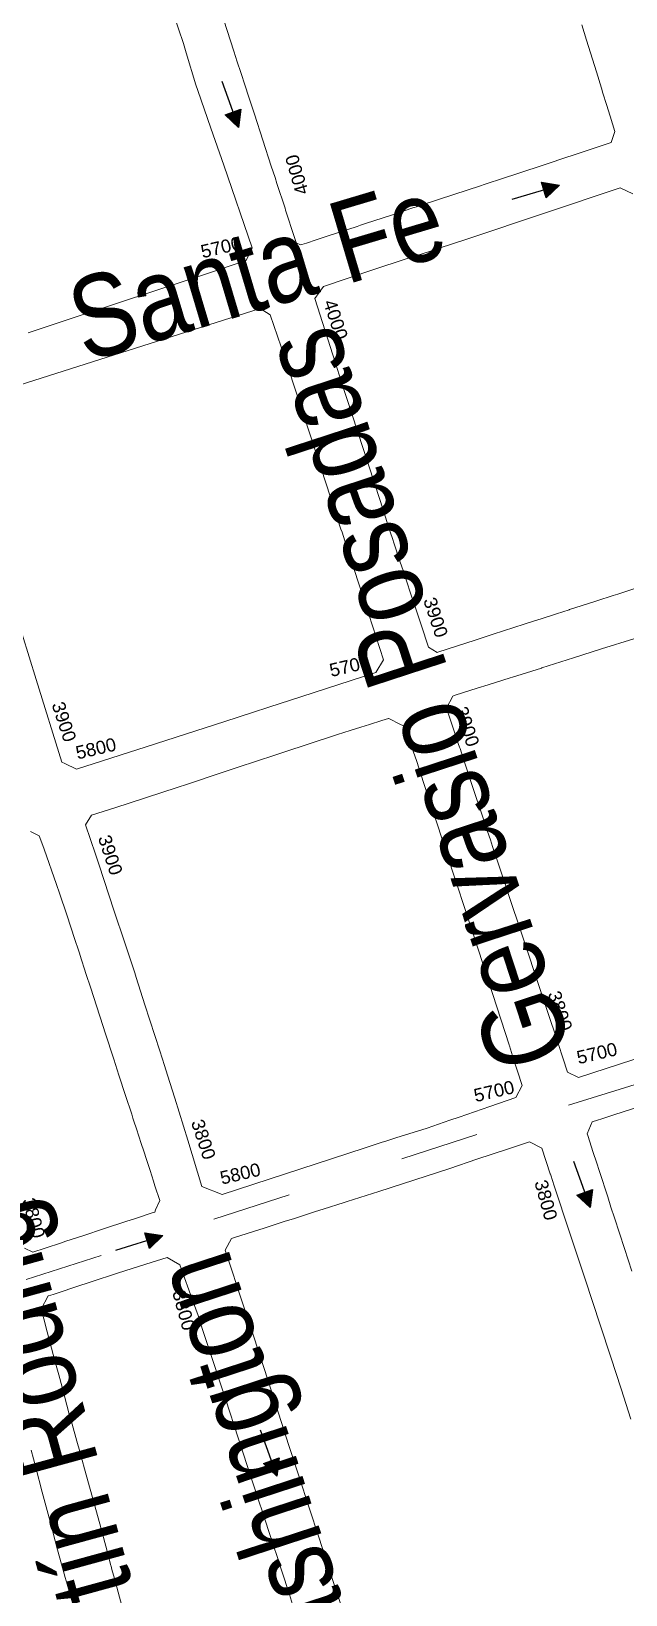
# Model space of a CAD drawing. Header units: millimetres. Extents: x 11558 to 23675, y 49449 to 61482.
# Drawn here: x 15199.6 to 15380.4, y 57527.7 to 58003.4 of the extents above; entities that cross this region are included whole.
import ezdxf

# ---------------------------------------------------------------- set-up
doc = ezdxf.new("R2010")
doc.units = ezdxf.units.MM
doc.linetypes.add('ACAD_ISO03W100', pattern=[30, 12, -18])
for name, color, linetype in [('0. plano base - nombres calles', 22, 'Continuous'), ('0. Plano Base - PLANO', 254, 'Continuous'), ('0. Plano base - sentido calles', 253, 'Continuous'), ('0.BARRIOS - DIVISIÓN', 12, 'ACAD_ISO03W100'), ('7. puesta en valor CC la lucila', 212, 'Continuous'), ('numeración', 7, 'Continuous')]:
    doc.layers.add(name, color=color, linetype=linetype)
doc.layers.get('7. puesta en valor CC la lucila').off()
doc.styles.get("Standard").update_dxf_attribs({"font": 'arial.ttf'})

# ---------------------------------------------------------------- blocks, each defined once
blk = doc.blocks.new('MANZANAS')
at = {"layer": '0. Plano Base - PLANO', "color": 0, "linetype": 'Continuous', "lineweight": 5}
for points in [[(5634052.26, 6179707.5), (5634055.72, 6179704), (5634062.77, 6179696.86), (5634066.41, 6179693.19), (5634067.52, 6179692.06), (5634070.07, 6179689.48), (5634072.68, 6179686.84), (5634076.16, 6179683.31), (5634076.67, 6179679.82), (5634071.07, 6179674.09), (5634068.15, 6179671.09), (5634066.54, 6179669.44), (5634062.36, 6179665.15), (5634055.35, 6179657.96), (5634052.82, 6179655.36), (5634048.27, 6179650.7), (5634047.43, 6179649.84), (5634041.5, 6179643.75), (5634034.38, 6179636.46), (5634033.15, 6179635.2), (5634032.62, 6179634.65), (5634032.55, 6179634.58), (5634027.54, 6179629.44), (5634025.47, 6179627.31), (5634021.97, 6179623.73), (5634020.65, 6179622.37), (5634020.27, 6179621.98), (5634019.87, 6179621.57), (5634013.37, 6179614.91), (5634011.16, 6179612.64), (5634010.75, 6179612.22), (5634008.54, 6179609.95), (5634007.55, 6179608.94), (5634007.52, 6179608.9), (5634007.25, 6179608.63), (5634005.74, 6179608.6), (5634005.66, 6179608.68), (5634005.45, 6179608.89), (5634004.51, 6179609.81), (5633998.28, 6179615.94), (5633997.88, 6179616.34), (5633992.23, 6179621.9), (5633990.89, 6179623.22), (5633988.24, 6179625.83), (5633976.4, 6179637.48), (5633972.99, 6179640.83), (5633969.24, 6179644.53), (5633967.58, 6179646.16), (5633966.89, 6179646.84), (5633964.45, 6179649.24), (5633962.02, 6179651.63), (5633954.96, 6179658.58)], [(5633876.66, 6179636.22), (5633894.03, 6179653.86), (5633914.51, 6179674.64), (5633918.08, 6179674.63), (5633918.19, 6179674.52), (5633930.23, 6179663.02), (5633947.39, 6179646.61), (5633949.41, 6179644.53), (5633956.48, 6179637.2), (5633957.85, 6179635.91), (5633966.59, 6179627.62), (5633975.3, 6179619.36), (5633994.62, 6179601.05), (5633994.7, 6179596.74), (5633990.94, 6179592.88), (5633986.95, 6179588.79), (5633975.23, 6179576.75), (5633955.19, 6179556.17), (5633945.98, 6179546.72)], [(5634149.04, 6179566.15), (5634141.84, 6179558.86), (5634140.78, 6179557.78), (5634137.13, 6179554.09), (5634134.98, 6179551.91), (5634131, 6179547.88), (5634130.86, 6179547.74), (5634128.03, 6179544.88), (5634124.62, 6179541.42), (5634122.9, 6179539.68), (5634120.76, 6179537.52), (5634113.85, 6179530.52), (5634109.76, 6179526.37), (5634101.41, 6179517.92), (5634101.25, 6179517.76), (5634098.2, 6179517.96), (5634093.06, 6179522.96), (5634088.26, 6179527.62), (5634085.75, 6179530.06), (5634080.56, 6179535.1), (5634078.62, 6179536.99), (5634073.96, 6179541.51), (5634073.67, 6179541.8), (5634071.42, 6179543.99), (5634064.3, 6179550.99), (5634037.28, 6179577.57), (5634033.19, 6179581.59), (5634018.56, 6179596.17), (5634019.24, 6179600.66), (5634030.42, 6179612.26), (5634037.46, 6179619.43), (5634042.67, 6179624.73), (5634044.49, 6179626.57), (5634044.88, 6179626.97), (5634051.47, 6179633.76), (5634085.5, 6179668.85), (5634089.67, 6179669.05)], [(5633937.59, 6179518), (5634005.22, 6179585.82), (5634008.81, 6179585.5), (5634018.73, 6179576.04), (5634020.93, 6179573.91), (5634032.27, 6179562.81), (5634039.5, 6179555.72), (5634047.91, 6179547.46), (5634058.01, 6179537.54), (5634058.72, 6179536.84), (5634061.64, 6179533.97), (5634065.42, 6179530.26), (5634072.28, 6179523.52), (5634087.83, 6179508.25), (5634087.57, 6179503.72), (5634070.66, 6179486.6), (5634063.51, 6179479.35), (5634059.86, 6179475.66), (5634053.64, 6179469.36), (5634035.98, 6179451.48), (5634020.31, 6179435.6), (5634016.37, 6179435.54), (5634015.39, 6179435.52), (5633996.84, 6179454.21), (5633986.68, 6179464.45)], [(5634214.43, 6179438.41), (5634199.03, 6179422.79), (5634195.36, 6179422.68), (5634185.7, 6179432.06), (5634183.92, 6179433.79), (5634177.03, 6179440.48), (5634174.23, 6179443.2), (5634166.36, 6179450.84), (5634165.24, 6179451.93), (5634152.9, 6179463.91), (5634152.72, 6179464.09), (5634143.42, 6179473.12), (5634141.94, 6179474.56), (5634140.02, 6179476.42), (5634139.87, 6179476.57), (5634139.34, 6179477.08), (5634139.12, 6179477.3), (5634131.04, 6179485.14), (5634123.12, 6179492.83), (5634120.93, 6179494.96), (5634120.6, 6179495.28), (5634119.74, 6179496.12), (5634115.72, 6179500.02), (5634111.64, 6179503.98), (5634111.59, 6179508.16), (5634112.09, 6179508.66), (5634117.11, 6179513.68), (5634119.58, 6179516.15), (5634124.52, 6179521.09), (5634125.08, 6179521.65), (5634131.58, 6179528.15), (5634131.7, 6179528.27), (5634138.85, 6179535.42), (5634145.14, 6179541.72), (5634152.39, 6179548.97)], [(5634240.63, 6179377.93), (5634235.44, 6179383.04), (5634228.48, 6179389.89), (5634225.98, 6179392.34), (5634223.65, 6179394.64), (5634217.87, 6179400.33), (5634215.75, 6179402.41), (5634213.54, 6179404.59), (5634209.66, 6179408.4), (5634209.25, 6179408.81), (5634209.05, 6179411.44), (5634208.95, 6179412.72), (5634210.12, 6179413.9), (5634211.08, 6179414.87), (5634214.02, 6179417.84), (5634221.08, 6179424.98)], [(5634016.64, 6179412.34), (5634018.47, 6179412.38), (5634019.63, 6179412.41), (5634019.98, 6179412.08), (5634022.79, 6179409.45), (5634031.12, 6179401.68), (5634033.14, 6179399.8), (5634038.17, 6179394.96), (5634043.78, 6179389.43), (5634046.23, 6179387.02), (5634046.47, 6179386.78), (5634047.13, 6179386.13), (5634047.21, 6179386.06), (5634051.73, 6179381.6), (5634054.68, 6179378.7), (5634061.23, 6179372.25), (5634063.6, 6179369.91), (5634065.04, 6179368.49), (5634071.06, 6179362.56), (5634074.68, 6179358.99), (5634079.35, 6179354.4), (5634083.63, 6179350.19), (5634084.49, 6179349.34), (5634087.61, 6179346.26), (5634087.89, 6179345.98), (5634091, 6179342.92), (5634091.35, 6179342.58), (5634094.59, 6179339.39), (5634096.47, 6179337.54), (5634098.89, 6179335.15), (5634099.95, 6179334.11), (5634103.3, 6179330.81), (5634103.51, 6179327.7), (5634103.56, 6179327.03), (5634103, 6179326.46), (5634099.25, 6179322.62), (5634098.08, 6179321.42), (5634097.32, 6179320.64), (5634092.12, 6179315.31), (5634087.66, 6179310.75), (5634083.67, 6179306.65), (5634082.68, 6179305.64), (5634079.04, 6179301.91), (5634076.31, 6179299.12), (5634073.47, 6179298.99)], [(5634211.57, 6179244.45), (5634200.76, 6179254.99), (5634193.63, 6179262.02), (5634186.48, 6179269.06), (5634179.69, 6179275.76), (5634172.53, 6179282.81), (5634165.18, 6179290.06), (5634158.06, 6179297.08), (5634147.35, 6179307.61), (5634144.81, 6179310.09), (5634136.78, 6179317.97), (5634133.47, 6179321.21), (5634127.92, 6179326.66), (5634128.01, 6179330.66), (5634129.14, 6179331.79), (5634129.82, 6179332.48), (5634132.9, 6179335.59), (5634135.36, 6179338.06), (5634139.84, 6179342.59), (5634142.16, 6179344.92), (5634146.86, 6179349.66), (5634148.63, 6179351.45), (5634153.29, 6179356.15), (5634153.97, 6179356.83), (5634161.1, 6179364.02), (5634177.02, 6179380.17), (5634183.09, 6179386.43), (5634190.13, 6179393.71), (5634194.86, 6179398.59), (5634199.01, 6179398.56), (5634204.93, 6179392.8), (5634205.01, 6179392.72), (5634205.25, 6179392.49), (5634207.67, 6179390.14), (5634218.32, 6179379.8), (5634229.18, 6179369.23), (5634239.61, 6179358.98), (5634246.98, 6179351.74), (5634254.19, 6179344.66), (5634261.13, 6179337.84)], [(5634149.89, 6179216.03), (5634144.06, 6179222.41), (5634142.13, 6179224.52), (5634141.46, 6179225.25), (5634141.34, 6179225.39), (5634138.24, 6179228.78), (5634132.46, 6179235.11), (5634120.63, 6179247.83), (5634116.93, 6179251.8), (5634114.66, 6179254.23), (5634110.97, 6179258.17), (5634108.85, 6179260.46), (5634103.08, 6179266.76), (5634100.49, 6179269.59), (5634098.51, 6179271.75), (5634097.2, 6179273.18), (5634091.32, 6179279.61), (5634088.57, 6179282.61), (5634086.48, 6179284.89), (5634086.51, 6179289.43), (5634086.62, 6179289.47), (5634087.67, 6179290.53), (5634089.01, 6179291.91), (5634092.73, 6179295.7), (5634096.23, 6179299.28), (5634102.07, 6179305.25), (5634108.47, 6179311.67), (5634113.31, 6179316.48), (5634117.68, 6179316.31), (5634126.78, 6179307.9), (5634129.77, 6179305.14), (5634132.96, 6179302.01), (5634135.23, 6179299.8), (5634137.97, 6179297.11), (5634146.77, 6179288.5), (5634149.08, 6179286.24), (5634157.77, 6179277.73), (5634159.9, 6179275.65), (5634165.46, 6179270.21), (5634171.31, 6179264.48), (5634175.62, 6179260.25), (5634175.88, 6179260), (5634176.61, 6179259.28), (5634182.21, 6179253.78), (5634185.12, 6179250.91), (5634187.99, 6179248.09), (5634193.53, 6179242.65), (5634195.82, 6179240.4)], [(5634103.6, 6179245.34), (5634107.27, 6179241.32), (5634112.5, 6179235.58), (5634118.73, 6179228.73), (5634124.7, 6179222.19), (5634127.78, 6179218.89), (5634130.68, 6179215.8), (5634132.16, 6179214.22), (5634136.64, 6179209.44)]]:
    blk.add_lwpolyline(points, dxfattribs=at)
blk.add_lwpolyline([(5634119.27, 6179341.2), (5634112.64, 6179340.51), (5634102.38, 6179351.04), (5634093.03, 6179360.63), (5634087.81, 6179365.8), (5634085.62, 6179367.98), (5634082.33, 6179371.23), (5634071.83, 6179381.63), (5634065.63, 6179387.77), (5634064.61, 6179388.78), (5634057.49, 6179395.77), (5634050.41, 6179402.65), (5634039.64, 6179413.12), (5634037.32, 6179415.38), (5634030.56, 6179421.86), (5634030.85, 6179425.32), (5634036.05, 6179430.61), (5634050.05, 6179444.85), (5634052.35, 6179447.2), (5634055.22, 6179450.14), (5634057.21, 6179452.18), (5634063.68, 6179458.82), (5634071.87, 6179467.22), (5634074.56, 6179469.98), (5634078.9, 6179474.43), (5634085.91, 6179481.62), (5634088.75, 6179484.49), (5634091.14, 6179486.91), (5634093.05, 6179488.8), (5634095.9, 6179491.63), (5634097.37, 6179493.09), (5634097.46, 6179493.09), (5634101.44, 6179493.17), (5634102.78, 6179493.2), (5634108.89, 6179487.52), (5634110.83, 6179485.65), (5634116.1, 6179480.46), (5634121.54, 6179475.13), (5634128.77, 6179468.05), (5634136.34, 6179460.63), (5634140.46, 6179456.59), (5634143.07, 6179454.03), (5634150.24, 6179446.99), (5634157.41, 6179439.92), (5634159.81, 6179437.55), (5634164.26, 6179433.16), (5634175.68, 6179421.89), (5634175.83, 6179421.75), (5634175.95, 6179421.62), (5634178.24, 6179419.36), (5634184.96, 6179412.73), (5634184.9, 6179408.61), (5634179.17, 6179402.53), (5634172.36, 6179395.31), (5634170.35, 6179393.18), (5634165.29, 6179387.84), (5634158.19, 6179380.88), (5634155.93, 6179378.58), (5634155.12, 6179377.75), (5634151.76, 6179374.32), (5634151.31, 6179373.86), (5634143.79, 6179366.2)], close=True, dxfattribs=at)

msp = doc.modelspace()

# ---------------------------------------------------------------- hatches: boundary and pattern name
at = {"layer": '0. Plano base - sentido calles', "linetype": 'Continuous', "lineweight": 25, "ltscale": 2, "true_color": 0x1a1a1a}
h = msp.add_hatch(color=250, dxfattribs=at)
h.dxf.hatch_style = 1
h.paths.add_polyline_path([(15262.66, 57974.16), (15263.31, 57979.71), (15260.96, 57978.86)])
h.paths.add_polyline_path([(15262.66, 57974.16), (15260.96, 57978.86), (15258.61, 57978)])
h = msp.add_hatch(color=250, dxfattribs=at)
h.dxf.hatch_style = 1
h.paths.add_polyline_path([(15360.25, 57956.57), (15354.75, 57957.55), (15355.46, 57955.15)])
h.paths.add_polyline_path([(15360.25, 57956.57), (15355.46, 57955.15), (15356.17, 57952.75)])
h = msp.add_hatch(color=250, dxfattribs=at)
h.dxf.hatch_style = 1
h.paths.add_polyline_path([(15369.62, 57645.45), (15370.26, 57651), (15367.92, 57650.15)])
h.paths.add_polyline_path([(15369.62, 57645.45), (15367.92, 57650.15), (15365.57, 57649.3)])
h = msp.add_hatch(color=250, dxfattribs=at)
h.dxf.hatch_style = 1
h.paths.add_polyline_path([(15239.63, 57636.93), (15234.11, 57637.83), (15234.85, 57635.45)])
h.paths.add_polyline_path([(15239.63, 57636.93), (15234.85, 57635.45), (15235.59, 57633.06)])
h = msp.add_hatch(color=250, dxfattribs=at)
h.dxf.hatch_style = 1
h.paths.add_polyline_path([(15274.32, 57563.73), (15274.96, 57569.29), (15272.61, 57568.43)])
h.paths.add_polyline_path([(15274.32, 57563.73), (15272.61, 57568.43), (15270.26, 57567.58)])

# ---------------------------------------------------------------- linework, layer by layer
at = {"layer": '0. Plano base - sentido calles', "color": 250, "linetype": 'Continuous', "lineweight": 25, "ltscale": 2, "true_color": 0x1a1a1a}
for points in [[(15257.55, 57988.25), (15262.66, 57974.16), (15258.61, 57978), (15263.31, 57979.71), (15262.66, 57974.16)], [(15345.87, 57952.32), (15360.25, 57956.57), (15356.17, 57952.75), (15354.75, 57957.55), (15360.25, 57956.57)], [(15364.5, 57659.55), (15369.62, 57645.45), (15365.57, 57649.3), (15370.26, 57651), (15369.62, 57645.45)], [(15225.3, 57632.48), (15239.63, 57636.93), (15235.59, 57633.06), (15234.11, 57637.83), (15239.63, 57636.93)], [(15269.2, 57577.83), (15274.32, 57563.73), (15270.26, 57567.58), (15274.96, 57569.29), (15274.32, 57563.73)]]:
    msp.add_lwpolyline(points, dxfattribs=at)
at = {"layer": '0.BARRIOS - DIVISIÓN', "color": 14, "lineweight": 18, "ltscale": 2}
msp.add_lwpolyline([(15715, 57785.56), (15659.17, 57980.29), (15600.3, 58166.89), (14700.29, 57882.38), (13687.9, 57563.48), (13967.63, 56603.49), (14314.52, 56710.66), (14354.72, 56697.3), (14379.79, 56701.5), (14680.7, 56781.83), (14509.55, 57399.16), (14769.24, 57483.68), (15026.71, 57568.38), (15362.99, 57676.67), (15715, 57785.56)], dxfattribs=at)

# ---------------------------------------------------------------- block references
at = {"layer": '0. Plano Base - PLANO', "color": 28, "lineweight": 5, "true_color": 0x0d0d0d, "rotation": 332.5463477508169}
msp.add_blockref('MANZANAS', (-7833237.48, -2828296.13), dxfattribs=at)
at = {"layer": '7. puesta en valor CC la lucila', "color": 250, "lineweight": 30, "rotation": 332.5463477508169}
msp.add_blockref('MANZANAS', (-7833237.48, -2828296.13), dxfattribs=at)

# ---------------------------------------------------------------- texts
at = {"layer": '0. plano base - nombres calles', "color": 250, "lineweight": 15, "true_color": 0x1a1a1a, "char_height": 25, "attachment_point": 1}
for s, insert, rotation in [('{\\fArial Narrow|b0|i0|c0|p34;Santa Fe}', (15208.88, 57926.58), 16.6261), ('{\\fArial Narrow|b0|i0|c0|p34;Gervasio Posadas}', (15340.84, 57684.99), 108.118), ('{\\fArial Narrow|b0|i0|c0|p34;Martín Rodriguez}', (15219.76, 57475.31), 105.3305), ('{\\fArial Narrow|b0|i0|c0|p34;Jorge Washington}', (15307.21, 57406.61), 108.118), ('\\pt77;{\\fArial Narrow|b0|i0|c0|p34;Prof. Manuel García}', (15338.41, 57500.44), 12.8201)]:
    msp.add_mtext_dynamic_manual_height_columns(s, width=329.255, gutter_width=12.5, heights=[0], dxfattribs=dict(at, insert=insert, rotation=rotation))
at = {"layer": 'numeración', "color": 251, "true_color": 0x606162, "char_height": 4, "attachment_point": 1}
for s, insert, rotation in [('4000', (15280.18, 57953.25), 106.0736), ('5700', (15250.79, 57938.25), 13.133), ('\\pt12;4000', (15292.16, 57922.23), 288.2456), ('\\pt12;3900', (15322.57, 57831.61), 288.2456), ('5700', (15289.92, 57810.83), 13.133), ('\\pt12;3900', (15209.55, 57799.84), 288.2456), ('\\pt12;3900', (15332.12, 57798.4), 288.2456), ('5800', (15212.76, 57785.73), 13.133), ('\\pt12;3900', (15223.64, 57759.3), 288.2456), ('\\pt12;3800', (15360.42, 57711.84), 288.2456), ('5700', (15365.13, 57692.98), 13.133), ('5700', (15333.83, 57681.43), 13.133), ('\\pt12;3800', (15251.94, 57672.74), 288.2456), ('5800', (15256.66, 57656.34), 13.133), ('\\pt12;3800', (15356.43, 57654.29), 285.4141), ('\\pt12;3800', (15200.64, 57648.85), 285.4141), ('\\pt12;3800', (15246.3, 57620.76), 285.4141)]:
    msp.add_mtext_dynamic_manual_height_columns(s, width=16.0314, gutter_width=12.5, heights=[0], dxfattribs=dict(at, insert=insert, rotation=rotation))

doc.saveas('drawing.dxf')
